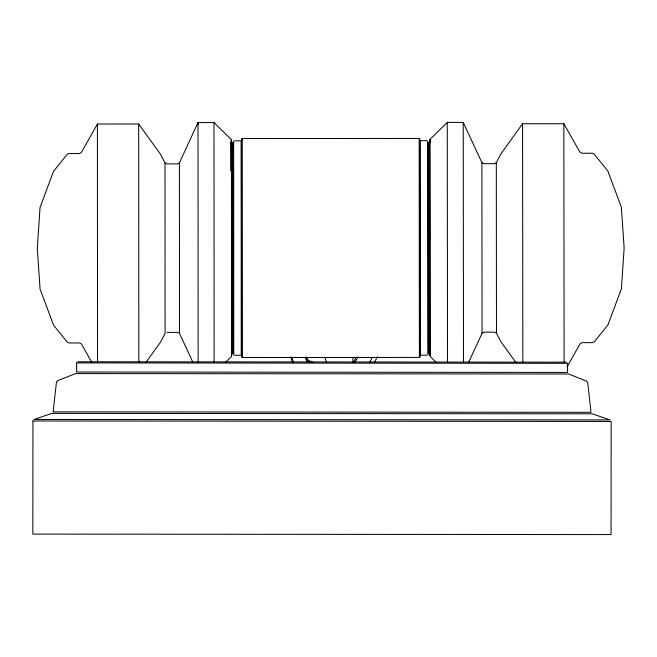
<?xml version="1.0" encoding="UTF-8"?>
<svg xmlns="http://www.w3.org/2000/svg" width="657" height="657" viewBox="0 0 657 657"><rect width="100%" height="100%" fill="white"/><g stroke="black" fill="none" stroke-linecap="round" stroke-linejoin="round"><path stroke-width="0.99" d="M97.548 362.212L97.408 124.033L138.684 123.976L160.522 154.296L165.006 162.911L165.096 333.37L160.62 341.993L145.829 362.631M138.824 362.155L138.684 123.976M193.068 362.656L179.517 333.444L179.418 162.805L198.012 122.588L213.985 122.563L231.412 139.654L231.666 355.708L231.658 352.628M198.012 124.551L198.012 122.588L198.151 362.779M214.125 362.763L213.985 122.563M231.412 142.61L231.412 139.654M231.551 143.341L231.551 140.409L231.666 294.673M232.521 353.384L232.406 142.733M233.178 353.622L233.063 142.495M233.777 354.854L233.662 141.255M241.612 141L241.612 139.013L241.636 150.625M241.735 337.14L241.727 357.08L241.727 355.191M242.105 140.541L242.105 138.553L419.174 138.438L419.396 357.424L242.219 357.539L242.105 138.553M419.659 140.885L419.667 138.906L419.708 150.51M419.905 337.025L419.889 356.965L419.88 355.076M427.838 354.739L427.617 141.132M428.438 353.499L428.216 142.372M429.095 353.261L428.873 142.61M429.727 143.218L429.727 140.286L430.089 356.34L435.903 362.04M429.859 142.487L429.859 139.53L447.261 122.416L463.234 122.416L481.893 162.616L482.066 333.255L468.564 362.483M447.532 362.615L447.261 122.416M463.505 362.615L463.234 122.416M515.794 362.401L500.971 341.78L496.487 333.156L496.306 162.706L500.774 154.083L522.57 123.738L563.846 123.738L579.967 152.186L581.806 153.221L592.228 153.221L594.232 154.157L607.848 171.075L621.333 207.095L624.15 247.935L621.415 288.776L608.004 324.796L594.429 341.706L592.425 342.642L582.003 342.642L580.164 343.685L567.114 366.795M522.841 361.917L522.57 123.738M564.108 361.917L563.846 123.738M352.842 362.557L352.981 357.449M353.285 362.697L356.135 357.4M355.125 362.179L357.958 356.891M369.431 362.73L372.314 357.367M374.515 362.155L377.389 356.8M97.408 124.033L81.328 152.498L79.497 153.533L69.067 153.549L67.071 154.485L53.48 171.42L40.052 207.456L37.301 248.297L40.093 289.137L53.562 325.141L67.17 342.034L69.166 342.97L79.596 342.962L81.427 343.997L92.005 362.648M309.233 362.196L306.507 360.824L307.443 359.732L306.827 357.835M225.729 362.171L231.527 356.464L231.527 295.001M179.418 162.805L177.677 163.889L166.935 163.897L165.006 162.911M482.066 333.255L483.815 332.171L494.557 332.171L496.487 333.156M496.306 162.706L494.384 163.692L483.634 163.692L481.893 162.616M234.36 140.836L241.119 140.828L241.209 239.756L241.234 355.265L234.475 355.273M167.026 332.376L177.768 332.368L179.517 333.444M426.919 140.713L420.152 140.713L420.381 355.158L427.149 355.158M77.805 361.761L566.4 362.171M312.913 362.483L307.443 359.732L305.957 357.104M324.887 357.252L326.463 362.073M305.275 357.03L306.507 360.824M291.708 357.071L293.268 361.876M290.764 356.923L292.636 362.68M429.859 139.53L430.039 239.55M429.941 353.532L429.949 355.585L429.908 239.608M231.198 142.249L231.239 170.705M230.952 141.649L230.993 170.754M419.708 149.295L419.774 186.875M419.774 186.112L419.905 338.141M241.636 149.41L241.743 338.248M32.94 420.965L32.85 534.1L611.067 534.584L611.158 421.441L32.94 420.965M76.623 362.902L76.623 372.018L567.566 372.42L567.574 363.313L76.623 362.902M56.436 382.243L53.127 411.873L590.996 412.317L587.736 382.686L586.52 381.117L568.658 373.997L75.53 373.587L57.652 380.682L56.436 382.243M51.887 413.384L34.057 419.445L610.049 419.922L592.228 413.828L51.887 413.384"/></g></svg>
